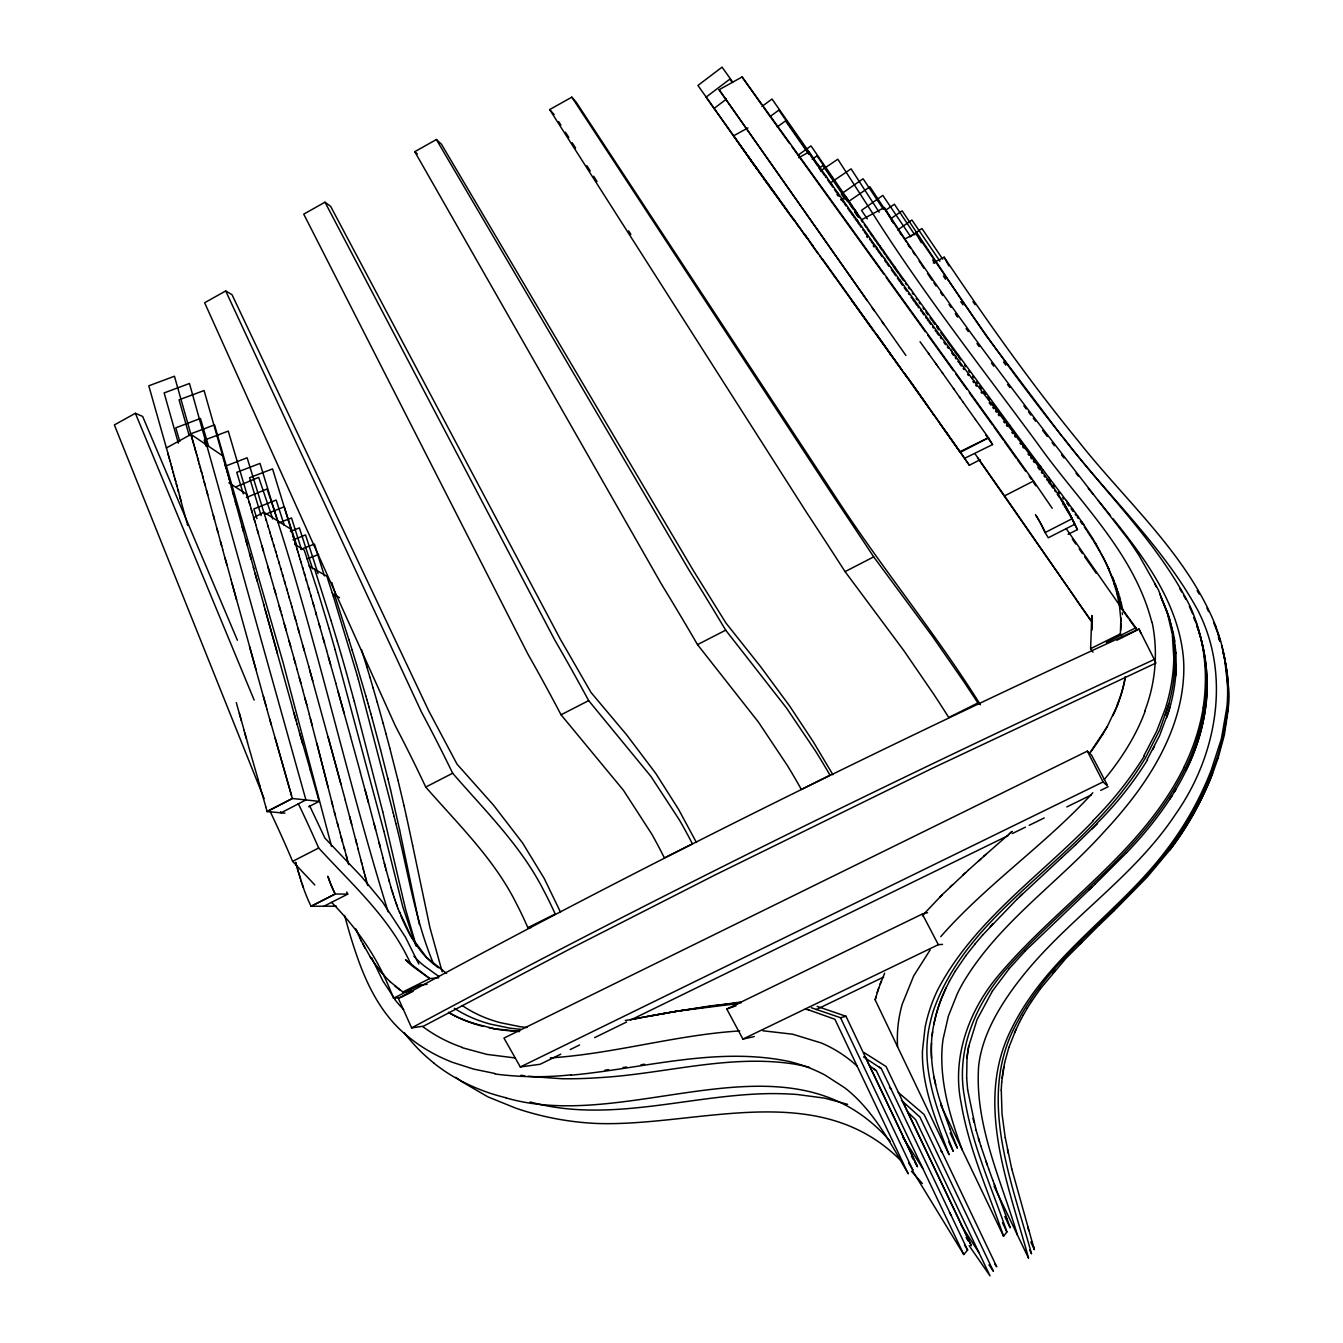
<?xml version="1.0" encoding="UTF-8"?>
<svg xmlns="http://www.w3.org/2000/svg" width="1343" height="1343" viewBox="0 0 1343 1343"><rect width="100%" height="100%" fill="white"/><g stroke="black" fill="none" stroke-linecap="round" stroke-linejoin="round"><path stroke-width="1.5" d="M1119.407 605.273L1120.834 619.526L1120.398 633.812M1001.274 1090.029L1002.029 1113.834L1005.219 1137.672M1206.837 692.652C1207.911 669.704 1204.453 646.52 1196.563 624.915A176.353 174.036 -31.8 0 1 1206.769 692.635C1204.235 754.665 1168.36 809.309 1126.542 852.788M933.922 1024.222C927.895 1051.938 933.016 1080.645 942.081 1107.085M931.522 1043.175L931.37 1046.986A126.947 124.597 43.7 0 0 931.606 1058.368M1001.24 1090.046L1001.71 1082.156M1092.984 652.144L1090.617 648.719L1091.775 615.564M992.46 991L977.1 1019.471L968.756 1046.214A120.551 118.05 41.2 0 0 967.027 1058.032L966.641 1078.06M1001.677 1082.173L1004.631 1062.749M1223.104 652.262A185.049 182.749 -28.8 0 1 1227.838 679.692L1228.174 683.671A176.873 174.64 -27.4 0 1 1227.938 711.505L1224.312 735.125L1218.034 758.275M932.176 1035.571L932.646 1031.777M1004.614 1062.749L1008.845 1047.574M877.281 992.578L875.166 999.864L949.115 1154.711C937.767 1124.863 924.891 1094.763 922.691 1062.514A130.355 127.904 44.5 0 1 922.456 1050.814L925.075 1027.462A156.577 153.488 41.7 0 1 928.936 1012.202A164.853 161.529 40.9 0 1 937.481 990.278C973.49 921.147 1039.918 876.14 1092.933 821.228M875.183 999.78L876.072 996.506M1169.501 619.14C1175.746 640.359 1176.401 662.989 1172.959 684.762A179.626 176.923 -38.3 0 1 1168.796 703.967L1159.731 729.82L1145.529 757.721A289.601 283.658 -50.2 0 1 1130.487 780.585L1121.036 793.041A400.466 388.933 -54.6 0 1 1095.2 822.285C1038.676 882.049 961.773 929.876 933.351 1010.759A155.704 152.649 41.2 0 0 930.346 1022.023C919.183 1066.493 937.28 1110.627 953.278 1151.404L948.779 1141.97M877.231 992.578L878.523 988.7M877.449 991.94L878.742 988.079M1147.123 759.634L1159.597 735.628L1169.031 710.313A173.549 170.997 -37.1 0 0 1176.166 668.361L1175.964 652.899M1218.034 758.258L1212.645 773.383A311.727 306.792 -49.8 0 1 1169.988 849.85M1008.811 1047.574L1016.131 1029.174M878.708 988.079L884.634 973.205M1145.092 711.286C1135.825 736.367 1121.136 759.114 1104.181 779.679M880.051 984.285L881.26 981.129M1117.628 704.756L1107.354 726.412L1090.365 752.265A252.585 247.129 -50.4 0 0 1102.754 734.369M1014.485 1032.801L1019.589 1022.04M945.976 988.028L941.426 998.52A159.078 155.922 40.3 0 0 937.649 1009.365A153.673 150.668 40.8 0 0 934.694 1020.479L933.905 1024.239A157.416 154.294 40.5 0 1 946.043 988.028L949.451 981.246M1183.922 767.441C1141.584 853.107 1057.327 904.93 997.48 976.579C968.555 1011.413 951.683 1057.965 961.185 1103.258C968.907 1149.407 988.582 1192.215 1003.557 1236.231L1006.897 1231.967C991.705 1187.246 971.459 1143.716 964.425 1096.627C955.763 1050.243 975.824 1003.825 1006.025 969.361C1067.484 899.256 1151.975 846.174 1190.099 757.905A209.995 207.175 -38 0 0 1202.472 718.555L1204.537 706.351A185.267 182.816 -33.6 0 0 1205.829 694.062L1206.266 681.707A179.861 177.477 -32.6 0 0 1205.51 665.255L1204.553 657.063A178.585 176.218 -32.4 0 0 1197.016 625.183L1195.656 621.339M1152.781 749.495L1154.56 746.07M1019.555 1022.04L1021.419 1018.514M1021.402 1018.531L1023.316 1015.039M949.417 981.246L955.125 971.392M1023.299 1015.039L1027.294 1008.19M1143.9 755.773L1156.709 731.129L1165.237 708.919A189.867 186.929 -40 0 0 1168.511 697.453A179.223 176.487 -38.4 0 0 1173.178 669.972A166.65 164.115 -36.4 0 0 1173.799 658.07L1172.338 634.45L1167.05 611.602M1174.202 792.236L1176.317 788.744M1027.277 1008.19L1031.508 1001.492M955.091 971.409L965.802 955.729M1169.837 799.102L1172.053 795.677M1031.491 1001.509L1040.523 988.582M992.443 991.016L1009.315 968.521M930.095 950.021L913.71 975.857L902.278 1004.077A127.182 125 47.8 0 0 897.51 1045.609L897.577 1046.852M965.768 955.729L975.203 943.776M1040.489 988.582L1065.822 958.482L1099.279 924.991M975.169 943.776L982.623 935.081M1009.281 968.538L1025.414 950.777M1052.744 973.188L1055.296 970.2M940.738 936.642C986.904 884.03 1045.693 844.445 1092.816 792.773M912.854 1171.281L963.77 1254.513L967.615 1250.048L881.31 1068.608L863.75 1057.042M922.44 915.758L924.907 912.971M982.589 935.081L1016.819 899.407M924.874 912.971L942.299 894.623L968.135 870.348M990.227 926.603L992.813 923.799M1126.542 852.788L1095.065 884.198M1025.38 950.777L1095.082 884.198M1092.077 828.832L1097.466 823.36L1075.542 844.865M939.915 897.023L942.316 894.623M1079.52 944.314L1082.307 941.527M1016.785 899.407L1061.507 857.875M1113.532 911.293L1146.972 877.298L1169.971 849.834A311.761 306.825 -49.8 0 0 1212.611 773.35M1113.548 911.293L1099.262 925.008M1019.522 896.755L1022.275 894.119M950.156 887.001L952.623 884.651M1089.207 889.754L1092.144 886.968M1075.558 844.865L1061.49 857.875M962.931 875.048L965.567 872.631M968.102 870.348L983.63 856.481M978.459 861.048L981.045 858.748M983.63 856.465L1011.967 831.518M983.664 856.465L986.215 854.198M1009.432 833.785L1012.001 831.518M713.972 108.514L726.496 99.046M761.951 106.466L772.007 99.029L812.481 156.896M770.563 116.22L778.839 110.126L817.904 165.978L809.074 152.028L798.732 157.668M777.312 126.93L785.47 120.904L808.839 154.327M798.111 155.184L811.004 145.883L852.251 205.999M812.23 159.28L816.997 155.838L852.788 207.997M819.465 167.993L822.839 165.558L847.551 201.584M897.611 230.022L911.897 220L939.932 261.197M910.017 236.838L921.936 228.511L942.685 259.115M848.239 201.769L869.895 186.795L906.609 242.227M886.246 209.827L894.388 204.203L914.784 234.857M890.862 218.657L902.143 210.834L942.299 270.9C980.457 328.632 1020.915 384.837 1064.109 438.909C1108.311 496.171 1162.786 546.181 1197.721 610.108C1231.346 675.093 1216.876 755.337 1175.998 813.573C1136.682 873.521 1075.558 913.693 1029.527 967.749A369.728 355.24 31.6 0 0 1009.902 993.065C996.976 1011.715 985.644 1031.995 980.625 1054.305A112.56 110.126 41.2 0 0 978.661 1065.989C974.43 1124.897 1001.039 1179.825 1017.423 1235.023M820.523 170.947L837.814 159.213L872.849 213.638C923.245 293.328 981.515 367.613 1037.434 443.408C1078.009 501.04 1133.945 551.906 1151.841 622.346M830.595 182.782L851.093 168.849L879.128 212.194M324.989 202.189L303.736 214.141L527.765 653.84A655.183 183.79 65.6 0 1 561.055 714.795L623.454 790.305L651.708 834.003A126.041 27.213 65.9 0 1 664.365 857.892L692.417 843.874A126.225 25.416 65 0 0 679.474 820.069L650.919 776.405L588.654 700.61A656.559 171.854 64.7 0 0 554.676 639.856L324.989 202.189L330.63 206.369L560.3 639.134L591.004 692.451L626.677 734.873L655.854 773.568L678.584 809.393L696.446 842.531M436.391 139.538L688.993 570.02A666.867 113.903 61 0 1 725.69 630.169L786.41 707.862L815.889 751.627A127.703 16.704 61.2 0 1 829.991 775.163L801.368 789.466A127.3 18.567 62.2 0 0 787.569 765.846L758.375 722.03L697.521 644.64A664.214 126.36 61.9 0 0 661.528 584.289L414.769 151.692L436.391 139.538L441.394 144.137L693.089 570.12L725.942 623.018L760.558 666.615L789.566 705.914L813.254 741.739L832.895 774.693M560.451 912.031L544.284 878.591L522.595 842.968L493.485 805.129L457.006 764.117L428.635 710.682L232.037 294.705L225.691 290.961L204.64 302.746L395.312 725.841A646.957 238.315 69.7 0 1 425.748 787.065C458.013 824.149 494.241 858.966 516.384 903.554A125.017 35.573 69.9 0 1 527.849 927.66L531.005 927.56M977.872 702.96L948.762 717.498A128.911 9.099 58.4 0 0 933.754 694.247L903.805 650.566L845.066 571.614A674.639 62.366 58.2 0 0 806.421 512.22L549.656 109.589L571.833 97.166L576.197 102.219L836.723 498.689C882.435 568.878 935.903 633.678 980.407 704.722L977.872 702.96A129.516 7.168 57.5 0 0 962.545 679.776L932.294 636.162L873.705 556.892A678.635 49.238 57.4 0 0 834.322 497.716L571.833 97.166M237.409 640.258L142.66 416.448L135.374 413.291L114.373 424.925L264.084 798.548M867.175 300.664L719.093 89.729L742.091 76.971L991.957 423.045A690.05 20.951 53.9 0 0 1033.539 481.012L1052.257 508.342M166.414 447.924L191.008 434.393L222.552 455.73M747.933 127.921L733.631 135.794L753.943 164.887M253.391 517.861L263.832 512.203L290.944 529.192M840.819 199.906L846.107 197.052L854.064 209.911M861.216 220L884.298 207.561C958.751 323.092 1044.384 430.734 1128.254 539.382A530.921 517.575 -84.1 0 1 1132.653 545.795A485.545 474.801 -81.4 0 1 1139.099 555.566L1158.388 589.778L1169.652 619.224M411.646 1027.899C655.065 896.99 903.352 775.23 1154.309 659.463L1155.954 663.039L932.26 768.314L715.584 874.696L570.339 948.729L423.565 1026.153L411.646 1027.899L398.384 998.42C640.577 866.185 888.26 744.207 1138.948 628.977L1154.309 659.463M904.964 238.953L915.943 233.078L986.249 335.901L1061.658 435.871M933.267 262.976L944.146 257.184C986.433 320.205 1030.232 382.319 1078.328 441.092C1125.82 501.443 1186.943 553.786 1215.969 626.577M988.465 437.717L960.094 451.668M964.61 458.316L992.561 444.583L988.498 437.768L960.53 452.255L969.344 465.249L980.239 459.675M308.588 806.79L319.214 801.368L317.938 797.205M561.055 714.795L588.654 700.61M697.521 644.64L725.69 630.169M425.748 787.065L452.658 773.232C484.89 810.5 520.866 845.586 543.462 890.006A124.983 33.844 69 0 1 555.196 914.012L527.849 927.66M845.066 571.614L873.705 556.892M270.111 811.357A638.16 287.217 74.1 0 1 292.623 861.367L318.677 847.987C351.211 883.593 388.513 916.514 409.346 960.967A123.741 41.633 72.9 0 1 411.076 964.509M1033.539 481.012L1004.564 495.886L1075.76 598.76M335.179 894.002L311.072 906.273A164.031 156.51 -82.8 0 1 303.283 887.438L301.822 883.308M1035.487 514.604L1036.225 515.796A166.935 163.376 -50.1 0 1 1040.17 522.528A123.036 120.333 -45.3 0 1 1044.653 531.509L1045.123 532.533L1071.983 518.801M346.729 892.021A111.805 106.601 -83.3 0 0 347.3 893.162L347.753 894.119L335.263 894.002L311.173 906.273L336.421 906.172M323.965 906.223L347.753 894.119M1045.123 532.533L1048.245 537.771L1074.753 524.29A168.244 164.685 -46.8 0 0 1064.663 505.623M1068.088 534.313L1077.439 529.612A165.844 162.419 -46.4 0 0 1067.484 511.163L1066.728 509.87M402.749 992.041L429.76 978.594L438.725 977.788M1090.6 648.686L1120.415 633.846L1122.395 637.489M331.671 902.446C352.252 923.564 370.282 947.419 383.091 974.078A123.976 43.295 74 0 1 393.499 998.235L420.006 985.007L427.091 984.318M1106.397 642.474L1135.859 627.769L1137.001 630.186L1116.872 640.242M413.073 991.319L400.802 997.446L393.499 998.235M1107.22 784.849L1091.574 755.169L1087.326 751.14L503.961 1038.089L520.329 1066.963L540.104 1064.277L560.786 1054.171M520.329 1066.963L1103.073 781.928L1106.917 785.504M570.204 1049.571L579.605 1044.972M594.647 1037.619L626.627 1022.006M630.387 1020.16L1008.492 835.413M1012.269 833.583L1025.431 827.154M1029.191 825.307L1044.233 817.954M1066.812 806.925L1091.271 794.972M1100.672 790.389L1108.193 786.713M754.262 1036.561L742.914 1039.096L726.781 1009.029L922.305 914.029L927.526 912.686M742.914 1039.096L938.337 944.683L942.501 944.381M816.175 1009.617L883.593 977.083M235.948 486.854L258.695 477.353L272.713 518.935M246.441 497.498L267.072 488.97L278.219 522.242M265.763 514.184L284.212 506.815L297.156 546.651M290.357 531.459L299.371 527.883L312.6 568.794M293.026 539.869L305.549 534.934L317.989 573.595M278.706 522.947L291.515 517.962L301.503 549.572M225.406 466.155L247.129 457.778L270.296 533.423M300.866 549.287L314.43 544.1L324.385 575.862M307.127 558.889L318.61 554.474M190.186 434.074L214.527 424.875L283.004 662.233L331.553 846.443M726.781 1009.029L736.098 1005.823M811.323 1007.737L840.533 1017.725L845.989 1016.265L917.521 1166.798L915.221 1162.736M660.135 1014.166L625.284 1020.512M633.527 1019.001L647.679 1016.416M647.578 1016.483L650.835 1015.879M652.379 1015.577L672.642 1011.9M650.784 1015.896L668.243 1012.74M635.34 1018.649L638.412 1018.095M661.898 1013.864L665.054 1013.31M668.26 1012.74L675.798 1011.346M675.831 1011.346L741.319 1001.912M671.466 1012.169L710.632 1005.857L741.302 1002.684M663.66 1013.596L667.001 1013.025M666.9 1013.042L673.498 1011.9M673.447 1011.9L676.771 1011.346M676.654 1011.363L680.045 1010.792M679.927 1010.809L734.453 1003.993M640.964 1064.764L644.556 1064.21M622.984 1067.551L626.577 1066.997M605.038 1070.136L608.631 1069.649M412.083 991.084L402.833 992.024L389.957 981.582M571.06 1075.189C643.364 1068.608 716.457 1046.247 789.096 1061.474A160.455 154.479 68.2 0 1 811.105 1068.575A152.531 146.958 68.3 0 1 825.173 1075.172L844.747 1087.813A127.451 123.036 68.4 0 1 853.611 1095.334C877.13 1117.359 892.306 1146.25 908.254 1173.816L834.893 1019.253L809.09 1010.087M550.328 1057.898C614.087 1053.819 675.898 1034.899 739.674 1030.937M734.403 1004.01L737.979 1003.792M762.891 1030.786L792.605 1034.194L821.278 1042.974A124.748 120.736 69.2 0 1 856.23 1065.318L857.136 1066.141M519.439 1031.458L494.09 1028.704L470.335 1022.527A137.221 131.631 -86.3 0 1 460.414 1018.565A131.144 125.755 -86.6 0 1 448.579 1012.454M515.276 1057.965L486.837 1054.389L462.294 1047.708M284.884 813.17L267.156 811.558L265.679 806.673M319.114 801.351L292.354 798.497L267.039 811.541L292.354 798.497L269.725 719.025M528.336 1076.331L561.542 1078.714A459.424 440.991 -69.8 0 0 598.642 1077.69C663.878 1074.131 728.745 1053.869 794.284 1064.076A186.627 179.374 66.6 0 1 805.733 1066.426L809.527 1067.383M518.818 1026.421L500.251 1022.661A150.852 145.01 -85.5 0 1 492.629 1020.395L490.145 1019.538A130.12 124.983 -86.7 0 1 468.875 1009.751A126.427 121.424 -86.9 0 1 462.261 1005.554M521.034 1075.256L524.677 1075.81M494.912 1073.493L473.626 1069.095L452.944 1062.481A186.207 178.653 -86.1 0 1 442.905 1058.267A172.122 165.038 -86.8 0 1 417.555 1043.78A159.75 153.068 -87.3 0 1 408.792 1037.149C382.352 1016.45 366.874 985.46 356.331 954.285A501.308 493.317 -74.9 0 1 349.566 933.15L344.547 915.439M505.908 1097.852C631.361 1134.6 789.734 1025.347 890.124 1141.164M817.132 1006.394L845.989 1016.265M805.296 1009.13L809.141 1010.087M530.166 1101.965C608.362 1123.537 687.599 1095.468 766.265 1093.672A351.732 333.265 62.1 0 1 797.289 1094.511L824.736 1098.154L847.618 1104.332M483.346 1026.405L480.693 1025.716A154.714 148.485 -85.4 0 1 472.887 1023.383M864.069 1052.576L886.095 1066.56L971.375 1245.683L902.58 1101.445M333.265 594.177L339.544 597.669M308.974 565.907L326.869 576.281L332.241 592.901M294.805 544.452L304.257 550.11L318.19 592.683M246.843 494.375L228.881 482.775M869.962 1066.107L873.873 1068.827M898.266 1092.447L924.085 1114.455L996.724 1266.785L994.676 1263.746M400.902 915.792A183.991 177.31 -83.5 0 0 408.826 932.63A149.409 143.6 -84.4 0 0 410.891 936.256L426.537 957.425L446.564 973.406M437.415 966.943L438.573 967.732M417.002 969.428L415.843 968.622A77.172 73.647 -86.6 0 1 409.145 963.25A85.818 81.957 -86.3 0 1 405.502 959.775L429.76 978.594L417.287 969.696M864.254 1056.656L865.715 1057.68L917.168 1166.11M438.993 976.529L426.772 967.766A76.198 72.791 -86.7 0 1 420.158 962.478L419.234 961.655A85.499 81.738 -86.4 0 1 416.548 959.036L413.929 956.266M873.84 1068.843L876.408 1070.724M879.43 1067.198L881.31 1068.608M874.478 1069.313L876.358 1070.74L963.77 1254.513M901.405 1100.337L919.905 1117.023L993.417 1271.267L988.985 1264.871M889.502 1087.545L890.913 1088.804M414.769 151.692L417.32 153.958M907.65 1111.97L915.624 1119.676L990.009 1275.85L969.159 1245.666M899.894 1159.647C817.299 1077.774 697.705 1126.827 597.148 1123.487A311.358 301.235 -81.3 0 1 515.863 1108.193L487.895 1096.862L461.891 1081.719A179.19 172.458 -89.3 0 1 455.797 1077.287M390.041 981.582L385.29 976.848M314.816 884.953L292.623 861.367M911.427 1171.247L922.372 1183.502M940.688 1150.682L942.182 1152.311M381.983 973.104L385.374 976.831M549.656 109.589L554.139 114.558M383.158 974.363L384.266 975.606M382.067 973.104L379.851 970.553M1088.3 488.348L1093.236 494.409M1098.188 500.452L1110.527 515.662M380.992 971.828L378.81 969.243M1063.136 437.382C1105.809 493.234 1158.052 543.008 1190.066 606.247A180.163 177.729 -32.9 0 1 1205.326 683.016A186.408 183.907 -34 0 1 1203.093 707.929M1076.045 473.189L1078.479 476.228M1112.994 518.717C1144.991 558.403 1177.123 602.268 1183.065 654.427A136.734 134.72 -29.7 0 1 1183.821 666.363C1184.325 716.709 1159.983 763.63 1129.497 802.291A467.884 452.457 -56.2 0 1 1103.325 832.677C1057.344 883.644 998.101 923.312 962.763 983.294A192.519 188.121 37.3 0 0 957.24 993.87L948.393 1016.063L943.055 1039.281A132.369 129.767 42.1 0 0 941.93 1051.116C940.469 1085.194 950.676 1118.417 962.293 1150.044M1061.591 454.891L1063.992 457.946M377.803 967.917L378.911 969.226M1052.089 442.636L1054.456 445.708M1047.355 436.509L1042.638 430.381M997.194 411.227L975.102 382.419M989.153 402.766L990.983 405.116M992.796 407.483L993.702 408.675M995.516 411.025L996.422 412.217M998.252 414.584L999.158 415.759M1028.553 411.999L1030.904 415.054M1033.254 418.126L1035.587 421.182M997.161 411.176L1005.487 422.055M1003.708 421.685L1004.614 422.86M1023.87 405.888L1026.22 408.943M1006.427 425.244L1007.334 426.419M1005.454 422.004L1012.823 431.724M981.028 392.122L981.918 393.314M1007.586 384.484L1009.902 387.539M972.382 378.827L974.229 381.278M974.195 381.227L975.136 382.47M1058.502 492.126L1059.543 493.519M1062.699 497.649L1063.74 499.025M1011.867 432.379L1012.773 433.571M1049.303 478.108L1068.407 503.356M1053.281 485.226L1054.322 486.619M1066.896 503.172L1068.978 505.942M971.493 377.685L956.149 357.188M971.459 377.618L972.399 378.877M975.622 385.038L976.529 386.213M374.831 963.888L377.887 967.917M395.346 999.746L382.873 980.91L371.524 957.542M1066.275 500.503L1067.332 501.896M1042.974 469.714L1049.319 478.158M1049.118 479.703L1050.159 481.096M1014.586 435.955L1015.493 437.146M972.936 381.479L973.843 382.671M1040.875 466.928L1025.179 445.96M1039.851 465.568L1042.991 469.765M1012.79 431.674L1016.466 436.576M991.453 363.08L993.736 366.135M1068.39 503.306L1072.604 508.997M1071.076 508.712L1073.141 511.498M1036.678 463.15L1033.573 459.004M1037.703 464.527L1040.808 468.673M967.598 374.361L968.488 375.553M1029.46 453.498L1031.525 456.251M1016.45 436.525L1018.296 439.01M1019.992 443.14L1020.881 444.348M963.166 368.435L964.056 369.61M1025.196 445.994L1009.617 424.992M1021.251 442.451L1023.299 445.204M1025.347 447.974L1027.412 450.728M1018.263 438.96L1021.016 442.686M955.242 355.979L956.182 357.238M1022.678 446.749L1023.567 447.958M959.624 363.684L961.403 366.051M1017.155 436.928L1019.203 439.698M1021.889 443.845L1025.532 448.797M1020.982 442.636L1022.829 445.121M950.794 349.952L955.276 356.029M957.861 361.301L958.751 362.492M1009.651 425.043L957.525 353.948M1013.075 431.422L1014.099 432.799M1028.033 453.984L1028.923 455.193M949.014 347.552L951.717 351.211M949.048 347.602L940.134 335.498M951.717 352.974L953.48 355.358M955.226 357.742L956.115 358.934M1072.587 508.963L1077.791 516.115M1075.223 514.285L1076.247 515.695M997.832 410.757L994.81 406.627M998.856 412.133L1001.895 416.263M1002.902 417.639L1003.926 419.016M1025.515 448.747L1031.844 457.392M1030.702 457.61L1031.592 458.819M947.335 347.031L948.225 348.223M375.889 965.248L376.879 966.591M1003.506 361.972L1005.823 365.111M989.757 399.744L987.743 396.991M991.772 402.497L993.786 405.25M983.714 391.484L985.728 394.238M1033.371 461.253L1034.261 462.462M941.057 336.757L924.286 313.809M943.844 342.28L945.59 344.664M940.369 337.529L941.242 338.705M968.656 370.886L969.663 372.263M972.668 376.376L973.658 377.752M976.68 381.865L977.67 383.242M979.685 385.995L981.699 388.731M1031.827 457.342L1045.341 475.909M1037.82 467.314L1039.6 469.748M935.148 330.395L936.021 331.587M936.894 332.762L938.623 335.146M976.965 343.556L979.148 346.544M1077.271 517.089L1078.295 518.499M958.566 355.391L937.364 326.215M951.683 347.602L953.681 350.338M954.672 351.698L957.66 355.811M958.667 357.188L960.648 359.924M964.66 365.397L965.651 366.773M1041.362 472.182L1042.252 473.407M1044.031 475.842L1044.921 477.05M1046.684 479.485L1047.574 480.71M924.32 313.859L900.784 281.291M929.087 322.068L930.817 324.452M932.546 326.819L933.419 328.011M773.283 190.991L791.346 216.307M787.686 211.271L748.252 156.644M788.66 213.084L794.452 221.041M935.349 323.445L938.404 327.658M1045.324 475.858L1048.044 479.619M950.693 346.225L947.705 342.129M940.771 332.56L942.752 335.28M943.743 336.657L946.714 340.753M1048.463 481.936L1050.243 484.37M925.629 317.317L926.502 318.509M927.358 319.684L928.231 320.876M922.188 312.566L923.917 314.933M770.261 186.828L773.971 191.931M765.057 179.66L770.311 186.895M762.841 176.588L765.124 179.744M788.71 213.151L775.65 195.155M791.061 215.451L798.111 226.094M797.927 225.389L806.774 238.03M926.351 311.005L935.383 323.512M936.81 327.088L938.791 329.824M931.874 320.255L929.91 317.519M932.865 321.615L934.829 324.351M917.89 306.624L918.746 307.799M920.459 310.183L921.332 311.375M914.449 301.873L912.736 299.489M915.305 303.048L917.034 305.432M1129.295 619.543L1137.001 630.186M920.039 341.71L929.188 354.367M762.891 176.672L756.159 167.371M793.277 218.523L804.524 234.488M804.423 233.934L811.827 245.03M775.7 195.239L771.335 189.178M811.776 244.946L818.34 254.028M966.121 328.548L968.286 331.553M1048.01 479.569L1048.933 480.861M918.377 299.942L926.385 311.056M925.965 312.063L927.929 314.799M1051.116 485.595L1052.878 488.046M923.01 307.967L924.001 309.326M899.911 280.083L900.817 281.358M908.456 293.546L909.312 294.738M911.024 297.122L911.88 298.297M906.743 291.179L904.192 287.62M761.531 104.586L742.091 76.971M763.966 107.977L789.634 143.567M792.085 146.958L883.744 274.056M886.195 277.447L925.293 331.671M927.744 335.062L953.412 370.651M955.863 374.042L966.859 389.302M969.293 392.693L992.527 424.892M1120.935 607.943L1128.204 618.015M928.449 353.377L934.543 361.838M805.162 234.958L813.388 246.373M754.682 165.307L756.965 168.463M811.844 244.627L822.117 258.863M878.473 336.975L919.048 394.154M754.749 165.39L750.989 160.17M769.892 187.181L771.386 189.245M819.734 255.959L834.255 276.121M902.06 370.114L827.489 265.948M768.448 185.183L770.664 188.255M889.603 353.192L907.314 377.786M768.498 185.25L766.282 182.178M918.411 299.993L911.427 290.256M919.099 302.511L920.073 303.871M916.161 298.415L917.135 299.774M899.944 280.15L891.282 268.063M900.784 282.869L902.479 285.236M897.376 278.119L899.928 281.677M1017.809 460.296L1025.75 471.359M822.269 258.695L827.54 266.015M876.962 334.86L878.523 337.026M834.204 276.054L890.375 354.283M751.056 160.253L747.312 155.033M851.613 300.278L872.799 329.79M748.773 157.097L749.512 158.121M764.184 179.257L766.349 182.262M764.855 180.18L762.706 177.175M1048.9 480.811L1052.476 485.864M911.461 290.323L904.51 280.586M912.25 292.959L913.223 294.318M884.399 258.444L891.316 268.13M885.289 259.719L875.821 246.441M893.129 272.193L891.433 269.825M893.968 273.384L895.68 275.751M887.186 263.899L888.881 266.267M1004.43 441.612L1016.668 458.718M934.51 361.787L936.776 364.96M936.054 363.97L938.337 367.143M975.421 419.486L988.482 437.768M985.762 435.065L987.273 437.18M988.028 438.238L992.561 444.583M904.192 372.716L908.758 379.095M909.496 380.472L928.718 407.517M747.363 155.117L745.835 152.968M762.757 177.242L760.558 174.17M955.511 313.893L957.71 316.982M1077.774 516.081L1081.854 521.89M1080.326 521.319L1082.34 524.156M904.544 280.653L894.673 266.77M905.434 283.407L906.407 284.766M908.355 287.503L909.329 288.863M876.71 247.716L867.276 234.437M884.651 260.341L886.346 262.708M876.207 248.505L877.046 249.68M877.902 250.872L879.581 253.239M880.42 254.415L882.116 256.782M993.719 426.554L1003.238 439.95M938.304 367.092L942.853 373.472M975.454 419.536L963.25 402.346M732.741 82.124L722.064 67.15L697.924 85.448L740.027 144.809M732.271 82.511L729.87 79.136L706.065 97.149L756.31 168.228M908.707 379.028L912.501 384.35M918.998 394.103L922.691 399.274M960.127 451.718L947.151 433.47M745.885 153.052L743.636 149.879M759.836 173.163L760.608 174.237M742.897 148.855L743.686 149.963M759.886 173.247L756.982 169.151M955.393 313.523L957.525 316.528M894.723 266.837L883.929 251.577M903.503 280.687L899.625 275.214M857.069 220.067L867.326 234.521M857.959 221.343L837.596 192.569M873.689 244.946L874.528 246.138M864.439 231.936L866.117 234.303M866.957 235.495L867.796 236.67M869.475 239.037L870.314 240.212M871.154 241.404L872.849 243.771M860.259 226.044L861.081 227.219M862.76 229.586L863.599 230.761M873.235 245.752L874.108 246.994M866.621 236.435L867.444 237.593M942.131 372.464L954.185 389.487M912.468 384.299L913.995 386.465M913.962 386.398L916.245 389.621M922.658 399.224L929.238 408.49M957.828 449.082L960.094 452.272M969.377 465.299L919.2 393.784M957.861 449.133L933.15 413.829M742.159 147.814L742.948 148.939M741.42 146.79L742.226 147.898M739.959 144.725L741.487 146.874M756.26 168.144L757.032 169.218M898.652 273.854L892.86 265.679M852.721 215.417L851.059 213.05M853.56 216.592L854.4 217.767M855.222 218.959L856.901 221.31M857.741 222.502L859.419 224.852M844.378 203.632L846.056 205.983M847.718 208.333L850.22 211.875M916.211 389.554L919.233 393.835M947.873 434.494L944.062 429.105M746.809 154.613L747.531 155.62M948.997 304.492L951.129 307.497M1054.624 490.514L1055.497 491.739M889.973 261.583L891.903 264.302M830.847 183.034L837.629 192.653M826.65 177.075L831.737 184.293M837.73 194.215L839.392 196.565M841.054 198.915L843.555 202.457M834.406 189.497L836.907 193.023M959.473 396.991L963.284 402.396M953.463 388.48L960.262 398.116M929.205 408.44L933.603 414.685M882.955 250.184L883.979 251.628M880.051 246.038L883.006 250.251M889.016 260.206L886.128 256.127M825.811 175.883L826.7 177.142M821.614 169.923L825.861 175.95M821.664 169.99L812.431 156.812M831.921 185.972L832.761 187.147M827.792 180.096L831.099 184.797M825.307 176.554L826.146 177.729M837.008 194.55L837.881 195.793M1096.375 573.444L1084.674 556.757M719.093 89.729L905.887 355.425M871.993 307.513L874.394 310.938M881.612 321.212L884.03 324.637M939.815 423.33L944.297 429.676M1052.459 485.813L1058.519 494.728M880.085 246.105L873.269 236.368M885.171 254.75L883.258 252.031M882.301 250.654L879.447 246.558M817.434 163.964L819.112 166.347M824.484 175.379L821.194 170.679M818.726 167.153L820.372 169.503M977.586 457.845L1090.331 619.593A130.59 1.024 54.8 0 0 1092.447 622.598M1076.112 599.582L1090.902 620.718M902.597 1136.95L922.842 1168.494M374.915 963.888L372.918 961.135M940.553 292.438L942.668 295.443M871.338 233.598L873.319 236.435M876.576 242.462L878.49 245.198M1079.218 548.968L1082.492 553.635M871.389 233.665L866.537 226.682M873.739 238.366L875.636 241.102M872.782 237.006L869.945 232.91M866.571 226.749L861.736 219.765M867.108 228.814L868.988 231.55M1072.335 539.047L1075.777 543.999M1081.837 521.856L1092.497 538.14M1084.338 527.01L1086.319 529.881M861.786 219.832L856.968 212.849M864.271 224.717L866.151 227.437M930.111 277.329L932.193 280.351M1057.226 494.224L1059.778 497.968M855.055 210.079L857.002 212.916M856.062 211.539L851.261 204.556M861.451 220.621L862.391 221.981M857.69 215.149L859.57 217.885M972.953 301.604L975.102 304.743M960.765 301.621L962.965 304.811M933.889 282.853L936.021 285.958M848.457 200.476L849.397 201.853M856.75 213.789L854.87 211.052M854.618 211.875L858.143 217.012M1082.844 523.3L1083.835 524.76M1066.241 528.773L1119.441 604.954A131.429 3.039 53.9 0 0 1135.842 627.752M1029.158 476.11L1031.39 479.367M1033.606 482.624L1035.839 485.864M921.852 265.209L923.917 268.247M927.526 273.485L929.641 276.608M910.588 236.553L882.821 195.406L861.518 210.347L867.293 218.909M943.407 276.02L945.556 279.21M907.532 243.99L909.564 247.028M919.099 260.995L921.197 264.118M1087.293 531.324L1093.001 540.087M932.68 259.988L934.812 263.194M912.837 251.611L914.919 254.75M899.424 231.869L901.455 234.891M893.38 222.77L891.299 219.648L893.246 223.005M883.442 209.357L863.113 178.77L841.306 193.929L844.68 199.016M1062.666 503.608L1063.505 504.901M978.946 1252.7L961.185 1225.169M373.018 961.135L371.088 958.348M908.674 245.349L910.755 248.489M1057.646 493.401L1061.809 499.898A170.645 166.968 -47.2 0 1 1072.033 518.784A170.544 166.868 -47.2 0 0 1061.776 499.932M1060.617 499.227L1063.908 504.313M849.397 203.515L852.855 208.736M1064.311 506.093L1065.15 507.385M558.654 121.609L560.904 125.134M565.42 132.185L568.811 137.473M572.185 142.761L575.576 148.049M586.857 165.676L590.249 170.964M593.64 176.252L597.014 181.54M628.608 230.912L630.874 234.437M370.181 956.938L371.172 958.348M1065.922 508.611L1066.745 509.904M818.911 167.573L820.808 170.578M966.708 1248.604L967.615 1250.048L964.526 1245.095M370.265 956.938L361.217 940.839M855.138 211.623L857.254 215.065M1093.924 541.582L1100.152 552.091M968.353 1240.764L966.221 1237.289L968.32 1240.798M1092.48 538.107L1096.123 544.217M1197.133 590.618L1199.181 594.059M1179.691 588.536L1181.756 592.028M949.467 1212.46L950.911 1214.928M884.298 207.561L890.308 217.919M1096.106 544.184L1103.677 558.268M911.343 1155.97L913.257 1159.378M908.623 1162.753L912.955 1170.257L840.533 1017.725M915.943 233.078L921.332 242.714M1100.991 553.618L1105.088 561.34A223.576 219.916 -51.9 0 1 1107.404 566.058L1108.882 569.231M944.146 257.184L948.88 265.88M1183.754 595.553L1185.684 599.112M365.178 948.276L362.811 943.827M1154.577 583.5L1156.39 586.941M922.305 914.029L938.337 944.683M1087.326 751.14L1103.073 781.928M1071.999 518.851L1077.422 529.562M1206.904 608.06L1208.683 611.636M309.528 805.548L324.872 838.032L362.022 877.197L382.57 902.076L405.435 937.095L418.815 964.056M1103.661 558.218L1105.222 561.458M1108.009 567.434L1108.781 569.012M361.301 940.839L359.756 937.817M327.759 876.173L328.263 877.365A161.143 154.059 -82.2 0 0 330.882 884.332A117.915 112.359 -83.1 0 0 334.793 893.045L335.263 894.002M1108.764 568.979L1109.536 570.574M1030.786 1242.006L1034.379 1249.544L1033.371 1246.019M1029.712 1250.064L1031.508 1253.825C1011.329 1180.161 976.646 1096.878 1016.533 1023.517C1053.113 952.288 1124.914 909.748 1171.18 845.956A311.24 306.288 -49.9 0 0 1184.795 825.945L1193.02 812.045A317.67 312.483 -50.4 0 0 1205.712 786.729C1217.765 759.702 1226.679 730.827 1227.989 701.096A178.501 176.218 -27.9 0 0 1228.09 689.009L1224.38 656.996A187.936 185.586 -29.6 0 0 1221.542 645.261M994.055 1186.238L1028.57 1258.206C1008.643 1184.727 973.977 1102.402 1011.615 1028.654C1047.255 955.679 1119.961 912.367 1167.537 848.507A319.365 314.077 -50.6 0 0 1211.252 770.093L1221.375 738.868L1226.965 706.703A186.61 184.226 -29.6 0 0 1215.851 626.627M1004.816 1216.573L1010.171 1227.838L1009.651 1226.209M1002.415 1222.6L1006.897 1231.967M940.654 1104.718L1003.557 1236.231M950.173 1133.089L957.341 1148.181L954.285 1140.157M1105.205 561.408L1107.455 566.293M359.84 937.817L357.641 933.234M1138.948 628.977L1140.828 633.006M225.691 290.961L421.551 712.21A647.024 226.849 68.7 0 1 452.658 773.232M1189.344 606.365L1192.668 613.768M1159.815 593.908L1168.46 615.614M1161.208 597.937L1165.791 608.48M357.742 933.234L355.643 928.617M1107.438 566.259L1110.879 574.485M356.382 930.162L357.053 931.706M433.621 964.022C414.685 919.149 407.97 870.482 395.866 823.578M1112.373 576.835L1113.078 578.447M1113.062 578.43L1114.405 581.653M135.374 413.291L254.163 700.089M415.944 945.757L402.816 906.911L383.813 831.082M1213.652 622.564L1217.95 633.762A187.03 184.696 -29.4 0 1 1220.434 641.4A187.063 184.713 -29.4 0 0 1217.95 633.762M1193.608 617.411L1195.136 621.154M398.166 908.976L410.975 936.256A118.033 113.181 -85.4 0 0 423.011 953.731A91.139 87.228 -86.2 0 0 427.326 958.331A78.247 74.839 -86.7 0 0 437.415 966.96M399.307 911.729L399.861 913.089M388.144 911.847C348.257 783.691 319.5 652.11 278.572 524.156L260.005 463.402L236.754 472.35L243.301 493.871M1165.774 608.446L1167.168 612.039M954.252 1140.173L950.072 1129.194M1115.026 583.231L1116.251 586.505M1110.862 574.451L1111.5 576.147M950.038 1129.211L943.357 1110.779M398.25 908.976L397.125 906.189M992.88 1180.363L998.537 1195.623M1111.5 576.113L1114.438 584.541M994.273 1184.19L995.683 1188.001M998.554 1195.589L1005.554 1214.71M992.863 1180.396L988.7 1168.914M395.614 901.959L397.209 906.189M1005.588 1214.676L1006.931 1218.537M980.81 1145.831L988.683 1168.947M396.202 903.386L396.705 904.779M1006.965 1218.521L1009.634 1226.243M985.963 1161.292L987.306 1165.12M1116.839 588.1L1117.41 589.762M303.333 887.454L302.393 884.684M394.171 897.695L395.698 901.959M442.183 971.812L429.978 927.778L412.654 845.452M416.212 945.875L405.468 908.842L382.755 811.776M394.724 899.122L395.211 900.549M943.323 1110.795L940.906 1103.358M393.7 896.251L394.254 897.695M301.923 883.308L300.933 880.521M1117.947 591.373L1119.021 594.697M1113.867 582.812L1116.889 593.086M314.682 569.247L330.966 620.399M334.608 594.932L348.895 639.688M391.854 890.426L393.784 896.251M332.258 592.918L333.333 596.309M284.313 525.314L276.171 500.049L253.844 508.947L256.949 518.667M301.47 881.915L297.575 869.324M333.349 596.326L357.322 675.764M393.314 894.807L392.391 891.903M976.092 1130.202L980.776 1145.864M331.738 582.442L336.069 596.174M318.207 592.733L329.052 628.558M348.895 639.721L352.168 650.197M361.502 649.626L366.84 666.967M300.161 877.734L300.58 879.128M352.168 650.213L356.483 664.248M978.359 1138.075L979.551 1141.97M330.966 620.432L337.328 641.366M291.867 531.929L272.545 468.892L249.563 477.705L261.146 515.645M291.313 530.367L293.731 538.039M1168.376 615.447L1173.513 633.963L1175.964 652.933M293.177 536.478L295.594 544.167M265.998 519.338L266.468 520.899M267.811 525.549L268.281 527.111M366.857 667.001L369.997 677.443M356.499 664.298L365.9 696.161M295.04 542.606L297.458 550.294M296.904 548.733L297.911 551.822M391.417 888.965L391.938 890.443M269.725 531.828L271.236 536.562M297.827 551.788L299.304 556.422M298.75 554.86L300.228 559.494M271.135 536.529L272.193 539.701M271.622 538.107L275.97 552.292M273.519 544.385L273.989 545.963M299.724 876.341L297.172 867.931M300.127 559.46L301.151 562.566M300.597 561.005L302.981 568.727M390.964 887.488L391.501 888.965M275.399 550.68L277.38 557.009M370.013 677.493L373.119 687.969M337.328 641.4L341.458 655.418M302.444 567.149L304.811 574.871M276.809 555.398L279.243 563.321M1027.697 1226.797L1028.822 1230.641M304.273 573.31L311.156 596.477M306.086 579.471L306.557 581.015M391.048 887.488L385.105 866.201M278.689 561.71L281.123 569.633M247.112 495.298L249.949 504.632M1032.23 1242.191L1011.783 1168.981M308.37 587.176L308.823 588.721M280.553 568.022L282.97 575.962M282.416 574.351L284.834 582.291M248.002 497.984L228.26 431.103L204.22 440.185L205.949 446.077M249.076 501.929L251.124 508.611M208.484 445.842L200.426 418.462L175.799 427.813L179.794 441.478M1032.247 1242.157L1034.379 1249.544M373.119 688.002L377.182 702.036M310.619 594.899L313.859 605.743M284.263 580.68L285.287 583.869M251.023 508.577L252.283 512.606M251.41 509.904L255.002 521.907M253.743 517.878L255.791 524.559M348.391 863.28L348.777 864.573L348.022 861.988M329.069 628.591L335.078 649.576M312.869 602.621L320.087 627.416M285.186 583.836L287.133 590.198M286.579 588.587L288.04 593.371M367.864 885.574L366.891 882.502M255.69 524.525L258.494 533.876M257.235 529.847L263.513 551.201M341.475 655.468L346.494 673.061M315.555 611.904L316.444 615.01M287.956 593.337L289.416 598.122M288.863 596.51L290.793 602.889M261.868 545.829L270.061 573.897M268.029 567.182L275.819 593.975M310.267 769.875L299.758 733.412M302.679 743.921L298.65 729.887M1119.508 596.326L1120.465 599.7M319.114 624.294L324.502 642.944M290.692 602.856L292.153 607.64M291.616 606.029L293.529 612.408M367.411 884.047L366.454 880.974M274.19 588.587L280.805 611.434M348.106 861.988L346.897 858.043M310.166 769.858L318.039 797.222M275.181 738.247L291.498 795.442M377.198 702.07L383.108 723.206M365.917 696.194L366.908 699.72M293.429 612.374L295.796 620.348M294.335 615.564L296.702 623.538M279.176 606.029L281.845 615.43M223.391 458.383L204.086 390.544L179.072 399.811L189.178 435.501M247.431 742.444L258.259 779.964M366.924 699.753L367.932 703.279M323.092 638.261L326.702 650.7M296.602 623.505L299.405 633.073M297.961 628.272L308.806 666.564M281.56 614.12L285.757 628.927M284.145 623.505L286.143 630.27M223.291 458.332L224.046 460.699M223.945 460.649L225.036 464.174M297.004 724.045L298.75 729.904M191.008 434.393L194.299 445.977M193.51 443.559L174.439 376.241L148.788 385.81L167.858 453.061M193.845 444.734L194.97 448.361M194.534 447.118L195.642 450.744M271.32 725.002L266.938 709.373M178.334 443.14L164.131 392.911L189.464 383.494L305.919 799.941L281.04 812.817L280.687 811.625M167.741 453.011L168.194 454.236M247.548 742.461L244.812 732.791M258.158 779.947L259.988 786.024M246.407 738.818L244.023 730.357M367.932 703.312L368.939 706.838M335.078 649.592L383.796 831.048M326.618 650.683L330.647 664.701M328.363 656.895L335.868 683.386M388.899 880.018L389.319 881.528M302.897 645.798L304.24 650.583M286.042 630.253L290.709 646.47M289.081 641.031L293.731 657.281M347.367 859.369L340.87 836.236M224.6 462.966L225.691 466.491M225.255 465.299L226.346 468.825M225.909 467.616L227.32 472.3M297.105 724.078L293.815 712.361M296.014 720.536L292.405 707.66M195.205 449.502L196.313 453.128M195.877 451.886L196.985 455.512M297.273 867.931L296.383 865.11M168.076 454.186L168.849 456.603M168.412 455.378L169.52 458.953M169.067 457.728L170.175 461.304M259.87 786.008L265.78 806.69M368.939 706.888L370.937 713.989M357.339 675.814L358.312 679.256M358.312 679.306L393.214 812.834M346.494 673.095L353.31 697.84M366.018 879.43L366.538 880.974M346.242 855.373L346.612 856.716M226.883 471.091L228.293 475.775M265.091 609.235L277.162 652.48M263.698 604.551L277.497 653.655M196.548 454.27L198.646 461.472M197.539 457.845L197.874 459.054M296.87 866.52L295.611 862.29L296.098 863.7M169.722 460.078L170.83 463.671M244.141 730.374L239.423 713.452M335.784 683.369L344.093 713.032M337.949 691.158L350.573 736.518M308.705 666.531L312.801 680.935M309.595 669.721L345.319 800.092M366.102 879.43L364.742 874.746M293.63 657.264L295.611 664.063M293.999 658.624L297.122 669.486M227.857 474.583L229.25 479.266M228.83 478.058L230.543 483.9M255.069 573.176L264.118 605.743M277.061 652.463L292.505 707.677M253.357 567.334L257.218 581.267M198.21 460.246L200.627 468.623M199.2 463.822L199.536 465.014M231.986 583.047L256.009 669.569M267.039 709.406L263.362 696.144M230.895 579.421L236.536 599.767M249.546 646.621L265.931 705.763M170.712 463.62L171.82 467.213M171.384 465.987L172.475 469.58M172.038 468.354L173.448 473.122M241.32 720.687L236.318 702.574M976.076 1130.235L967.715 1090.147M370.937 714.023L371.927 717.565M297.021 669.452L300.866 683.067M299.271 677.611L302.729 689.866M342.465 841.708L339.762 832.156M343.993 847.198L344.748 849.934M229.804 481.549L231.819 488.55M249.613 553.434L253.777 568.525M231.399 487.341L232.457 490.866M247.263 545.292L251.107 559.208M200.191 467.398L201.937 473.407M225.053 557.966L230.996 579.454M201.181 470.973L203.246 478.175M222.653 549.572L226.917 565.084M173.012 471.897L174.439 476.664M173.986 475.439L175.732 481.398M383.124 723.256L385.995 733.832M371.927 717.598L380.573 749.847M350.489 736.501L360.461 772.661M328.179 737.038L340.887 783.859M365.682 877.869L364.306 873.185M232.356 490.833L233.732 495.517M245.786 539.533L247.364 545.325M232.994 493.15L236.284 504.783M246.944 544.133L235.226 501.275M242.193 526.775L243.452 531.392M220.47 541.279L222.753 549.606M202.491 475.741L205.21 485.327M221.662 545.997L216.878 528.185M204.119 481.701L207.812 494.862M217.751 531.71L213.302 515.091M174.976 478.998L177.024 486.132M302.628 689.849L306.792 704.857M304.861 698.007L307.53 707.593M335.347 815.856L339.846 832.156M206.402 490.044L214.494 519.808M176.269 483.732L178.636 492.058M177.88 489.658L179.609 495.617M353.327 697.856L354.267 701.382M360.377 772.661L368.469 802.678M337.261 822.655L338.369 826.717M179.492 495.584L181.221 501.56M179.811 496.776L187.013 522.947M187.214 524.106L187.651 525.331M386.012 733.882L389.772 748.034M354.283 701.399L382.738 811.743M365.162 790.037L375.62 829.655M307.446 707.56L309.377 714.426M363.886 871.607L364.406 873.185M309.276 714.409L328.095 787.384M310.384 718.522L312.214 725.388M385.995 869.307L386.415 870.868M345.218 800.075L351.681 824.501M363.987 871.607L363.046 868.434M332.863 806.388L335.078 814.513M334.273 811.793L335.448 815.872M374.026 823.309L383.158 858.345M349.616 816.359L356.785 844.109M363.567 870.029L362.644 866.856M389.789 748.085L397.964 780.216M385.592 867.763L384.283 863.079M380.589 749.898L387.909 778.806M379.028 842.397L380.27 847.198M384.769 864.64L383.074 858.345M355.593 839.207L358.128 849.028M362.728 866.856L361.385 862.038M332.594 805.045L316.898 743.317M332.946 806.404L331.452 800.982M360.982 860.427L361.888 863.65M358.044 849.028L361.066 860.427M972.97 1118.316L973.96 1122.295M1120.885 601.345L1122.782 609.856M1116.872 593.052L1117.326 594.815M393.23 812.868L394.103 816.393M394.103 816.426L395.849 823.528M397.981 780.266L403.974 805.481M387.926 778.839L390.544 789.718M1011.749 1169.014L1005.252 1137.655M390.561 789.768L399.643 830.075M1117.309 594.781L1119.424 605.307M403.974 805.531L406.425 816.376M419.419 924.521L399.66 830.108M935.685 1084.724L934.073 1077.237M406.442 816.426L412.654 845.418M1007.435 1149.49L1008.24 1153.419M1174.202 637.69L1174.806 641.45M967.682 1090.163L966.658 1078.043M1120.734 617.713L1120.885 621.322M1004.631 495.97A684.695 7.068 54.8 0 1 975.068 453.867M298.28 803.601A636.935 276.222 73 0 1 318.677 848.004M1036.158 515.779A141.603 138.547 -47.3 0 1 1044.669 531.442M334.659 893.061A136.13 129.885 -82.8 0 1 328.212 877.348M1108.596 569.365A157.316 154.663 -42.4 0 1 1121.623 609.286M1122.211 612.761A157.316 154.663 -42.4 0 1 1122.479 614.506M1120.901 623.102A108.598 106.668 -36 0 1 1120.7 630.27M1091.792 615.581A89.796 88.202 -37.3 0 1 1092.161 621.003A80.916 79.455 -36.2 0 1 1091.977 630.236M400.147 990.127A103.512 98.794 -86.7 0 1 394.96 986.014M1147.526 759.869A345.185 336.757 -52.7 0 1 1097.214 823.108M1117.258 704.605A132.722 130.707 -38.4 0 0 1125.316 676.788A136.533 134.451 -39 0 1 1122.261 690.94L1121.455 693.727A144.44 142.207 -40.1 0 1 1118.685 702.02A152.128 149.728 -41.2 0 1 1116.537 707.509A165.189 162.52 -42.9 0 1 1112.927 715.668M1152.126 622.296A159.666 157.232 -38.2 0 1 1144.756 711.152M1168.813 703.967A191.042 188.121 -40 0 1 1165.355 715.198M1176.216 664.466A162.352 159.968 -35.2 0 1 1175.612 676.066M1170.089 706.569A188.608 185.77 -39.4 0 1 1166.681 717.649M1107.371 726.412A203.045 199.335 -47 0 1 1102.704 734.319M1144.32 756.025A354.233 345.201 -53.2 0 1 1092.665 820.959M472.904 1023.03A127.451 122.179 -86.8 0 1 448.528 1012.404M462.378 1047.389A153.287 146.958 -86.8 0 1 422.877 1026.69M403.605 1009.634A153.287 146.958 -86.8 0 1 395.144 999.914M520.496 1029.275A237.627 228.478 -80.4 0 1 509.366 1028.066L490.598 1024.172A152.749 146.723 -85.5 0 1 482.876 1021.872L480.358 1021.016A135.492 130.07 -86.4 0 1 470.554 1017.104L468.17 1015.996A129.6 124.379 -86.7 0 1 458.853 1011.078A128.021 122.868 -86.8 0 1 454.37 1008.308M527.044 1027.479A243.1 233.917 -79.9 0 1 518.801 1026.556M519.506 1031.441A237.963 228.612 -80.5 0 1 494.14 1028.856M494.157 1028.688A184.646 177.326 -83.7 0 1 488.701 1027.63M571.027 1074.836A344.782 331.167 -76.7 0 1 494.862 1073.964M967.061 1058.032A120.551 118.05 41.2 0 1 968.79 1046.197M1207.156 692.652A202.004 199.352 -36.4 0 1 1185.718 770.731M1203.227 707.946A213.621 210.683 -38.8 0 1 1183.804 767.39M433.873 1063.035A172.928 166.112 -88.5 0 1 404.193 1032.616M433.823 1063.119A179.072 172.072 -88.2 0 0 452.809 1076.263A205.932 198.143 -86.9 0 0 505.942 1097.735M1218.454 637.119A182.111 179.828 -28.3 0 1 1219.729 640.863A185.049 182.749 -28.8 0 0 1218.537 637.052M1223.07 652.295A182.111 179.828 -28.3 0 1 1228.006 711.538M1002.079 1078.244A143.382 139.857 36.9 0 1 1003.825 1066.594"/></g></svg>
